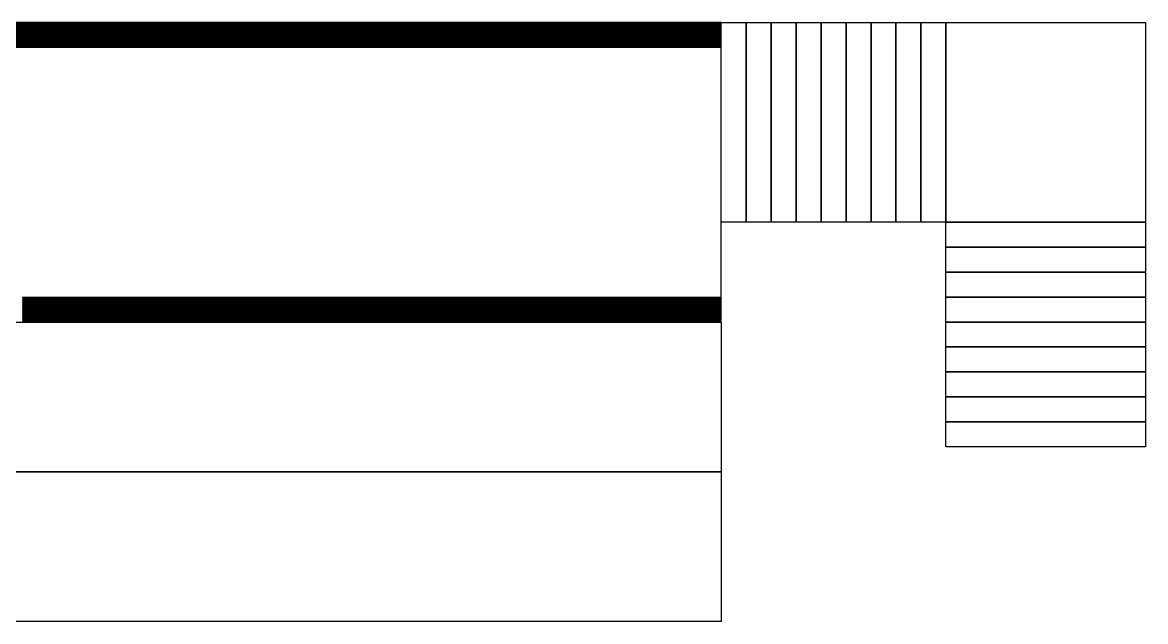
# Model space of a CAD drawing. Extents: x 0 to 510, y -72 to 72.
# Drawn here: x 240 to 510, y -72 to 72 of the extents above; entities that cross this region are included whole.
import ezdxf

# ---------------------------------------------------------------- set-up
doc = ezdxf.new("R2010")
doc.units = 0
doc.header["$MEASUREMENT"] = 0
doc.layers.get('0').update_dxf_attribs({"linetype": 'CONTINUOUS'})

# ---------------------------------------------------------------- blocks, each defined once
blk = doc.blocks.new('*U4')
blk.add_lwpolyline([(-3, 24), (3, 24), (3, -24), (-3, -24)], close=True)
blk = doc.blocks.new('*U5')
at = {"color": 0, "linetype": 'BYBLOCK'}
for p in [(0, 0), (6, 0), (12, 0), (18, 0), (24, 0), (30, 0), (36, 0), (42, 0), (48, 0)]:
    blk.add_blockref('*U4', p, dxfattribs=at)
blk = doc.blocks.new('*U6')
blk.add_lwpolyline([(-3, 24), (3, 24), (3, -24), (-3, -24)], close=True)
blk = doc.blocks.new('*U8')
at = {"color": 0, "linetype": 'BYBLOCK'}
for p in [(0, 0), (6, 0), (12, 0), (18, 0), (24, 0), (30, 0), (36, 0), (42, 0), (48, 0)]:
    blk.add_blockref('*U6', p, dxfattribs=at)

msp = doc.modelspace()

# ---------------------------------------------------------------- hatches: boundary and pattern name
h = msp.add_hatch()
h.set_pattern_fill('ANSI31', color=256)
h.paths.add_polyline_path([(408, 72), (0, 72), (0, 0), (168, 0), (168, 6), (6, 6), (6, 66), (408, 66)])
h.paths.add_polyline_path([(408, 6), (240, 6), (240, 0), (408, 0)], flags=17)

# ---------------------------------------------------------------- linework, layer by layer
for points in [[(0, 0), (408, 0), (408, 72), (0, 72)], [(462, 72), (510, 72), (510, 24), (462, 24)], [(0, -36), (408, -36), (408, -72), (0, -72)]]:
    msp.add_lwpolyline(points, close=True)
for points in [[(408, 66), (6, 66), (6, 6), (168, 6)], [(240, 6), (408, 6)], [(204, 0), (408, 0), (408, -36), (0, -36), (0, 0), (168, 0)]]:
    msp.add_lwpolyline(points)

# ---------------------------------------------------------------- block references
msp.add_blockref('*U5', (411, 48))
at = {"rotation": 270}
msp.add_blockref('*U8', (486, 21), dxfattribs=at)

doc.saveas('drawing.dxf')
